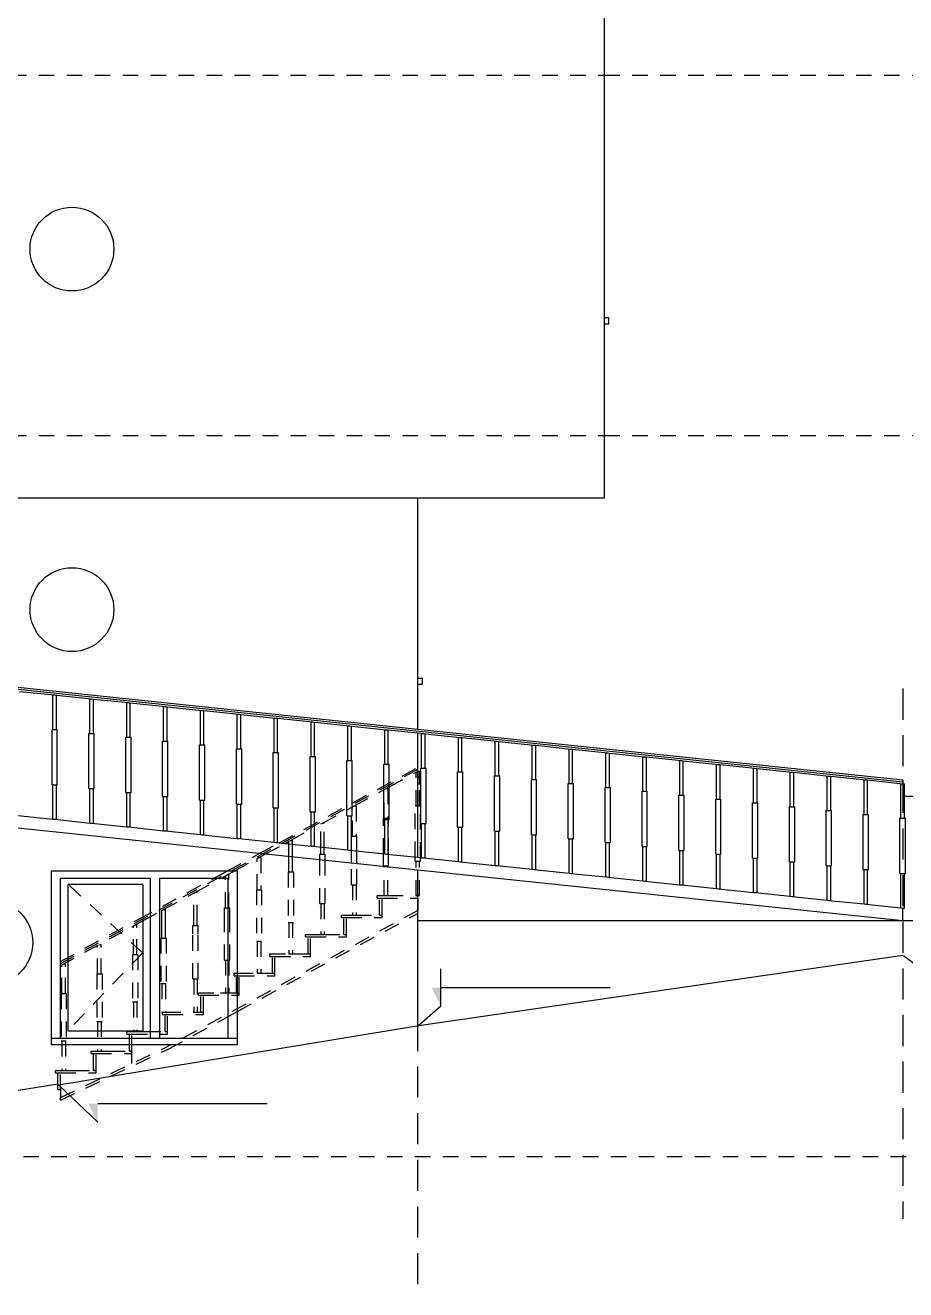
# Model space of a CAD drawing. Header units: metres. Extents: x -220 to 294, y -29 to 18.
# Drawn here: x 150.34 to 157.42, y -5.97 to 4.2 of the extents above; entities that cross this region are included whole.
import ezdxf

# ---------------------------------------------------------------- set-up
doc = ezdxf.new("R2010")
doc.units = ezdxf.units.M
doc.header["$MEASUREMENT"] = 0
doc.linetypes.add('DASHED2', pattern=[0.375, 0.25, -0.125])
doc.linetypes.add('DASHED4', pattern=[0.1875, 0.125, -0.0625])
for name, color, linetype in [('Cember', 7, 'Continuous'), ('Cizgi', 7, 'Continuous'), ('Kesit_Kot', 7, 'Continuous')]:
    doc.layers.add(name, color=color, linetype=linetype)

msp = doc.modelspace()

# ---------------------------------------------------------------- hatches: boundary and pattern name
at = {"layer": 'Kesit_Kot', "linetype": 'Continuous', "lineweight": -3}
for points in [[(153.685, -3.69), (153.61, -3.54), (153.685, -3.54)], [(150.924, -4.623), (150.849, -4.473), (150.924, -4.473)]]:
    msp.add_hatch(color=216, dxfattribs=at).paths.add_polyline_path(points)

# ---------------------------------------------------------------- linework, layer by layer
at = {"layer": 'Cember', "color": 237, "linetype": 'Continuous', "lineweight": -3}
for centre in [(150.717, 2.4), (150.717, -0.5), (150.064, -3.178)]:
    msp.add_circle(centre, 0.337, dxfattribs=at)
at = {"layer": 'Cizgi', "color": 7, "linetype": 'Continuous', "lineweight": -3}
for points in [[(154.999, 3.955), (154.999, 4.7)], [(154.999, 3.9), (154.999, 3.955)], [(154.999, 1.85), (154.999, 3.9)], [(154.999, 1.8), (154.999, 1.85)], [(154.999, 1.055), (154.999, 1.8)], [(153.499, -1.05), (153.499, 0.4)], [(153.499, -1.1), (153.499, -1.05)], [(153.499, -1.461), (153.499, -1.1)]]:
    msp.add_lwpolyline(points, dxfattribs=at)
at = {"layer": 'Cizgi', "color": 73, "linetype": 'DASHED4', "lineweight": -3}
for points in [[(137.85, 3.8), (154.999, 3.8)], [(154.999, 3.8), (160.426, 3.8)], [(137.85, 0.9), (154.999, 0.9)], [(154.999, 0.9), (160.426, 0.9)], [(157.426, -4.9), (136.004, -4.9)]]:
    msp.add_lwpolyline(points, dxfattribs=at)
at = {"layer": 'Cizgi', "color": 98, "linetype": 'Continuous', "lineweight": -3}
for points in [[(154.999, 1.85), (155.036, 1.85)], [(155.036, 1.8), (155.036, 1.85)], [(154.999, 1.8), (155.036, 1.8)], [(153.499, -1.05), (153.536, -1.05)], [(153.499, -1.1), (153.536, -1.1)], [(153.536, -1.1), (153.536, -1.05)], [(153.261, -1.467), (153.499, -1.492)], [(153.499, -1.845), (153.522, -1.845)], [(153.499, -1.9), (153.522, -1.9)], [(151.171, -2.248), (151.454, -2.278)], [(151.468, -2.279), (151.75, -2.309)], [(151.764, -2.31), (152.047, -2.34)], [(152.061, -2.341), (152.343, -2.371)], [(152.357, -2.372), (152.64, -2.402)], [(152.654, -2.403), (152.936, -2.433)], [(152.95, -2.434), (153.233, -2.464)]]:
    msp.add_lwpolyline(points, dxfattribs=at)
at = {"layer": 'Cizgi', "color": 118, "linetype": 'Continuous', "lineweight": -3}
for points in [[(154.999, 1), (154.999, 1.055)], [(150.549, -2.6), (152.049, -2.6)], [(150.549, -2.6), (150.549, -4)], [(152.049, -4), (152.049, -2.6)], [(153.499, -3.85), (153.499, -2.592)], [(150.624, -2.66), (151.349, -2.66)], [(150.624, -3.95), (150.624, -2.66)], [(150.686, -3.89), (150.686, -2.71)], [(151.286, -2.71), (150.686, -2.71)], [(151.286, -2.71), (151.286, -3.89)], [(151.349, -3.95), (151.349, -2.66)], [(151.424, -2.66), (151.974, -2.66)], [(151.424, -3.95), (151.424, -2.66)], [(151.974, -3.95), (151.974, -2.66)], [(152.049, -3.95), (150.549, -3.95)], [(151.286, -3.89), (150.686, -3.89)], [(152.049, -4), (150.549, -4)]]:
    msp.add_lwpolyline(points, dxfattribs=at)
at = {"layer": 'Cizgi', "color": 216, "linetype": 'Continuous', "lineweight": -3}
for points in [[(154.999, 0.4), (154.999, 1)], [(153.499, 0.4), (154.999, 0.4)]]:
    msp.add_lwpolyline(points, dxfattribs=at)
at = {"layer": 'Cizgi', "color": 108, "linetype": 'Continuous', "lineweight": -3}
for points in [[(146.499, 0.4), (153.499, 0.4)], [(148.799, -0.969), (153.499, -1.461)], [(148.799, -0.984), (157.399, -1.884)], [(150.296, -1.157), (150.578, -1.186)], [(150.564, -1.464), (150.564, -1.186)], [(150.564, -1.186), (150.578, -1.186)], [(150.578, -1.186), (150.592, -1.188)], [(150.592, -1.464), (150.592, -1.188)], [(150.592, -1.188), (150.875, -1.217)], [(150.86, -1.495), (150.86, -1.217)], [(150.86, -1.217), (150.875, -1.217)], [(150.875, -1.217), (150.889, -1.219)], [(150.889, -1.495), (150.889, -1.219)], [(150.889, -1.219), (151.171, -1.248)], [(151.157, -1.526), (151.157, -1.248)], [(151.157, -1.248), (151.171, -1.248)], [(151.171, -1.248), (151.185, -1.25)], [(151.185, -1.526), (151.185, -1.25)], [(151.185, -1.25), (151.468, -1.279)], [(151.454, -1.557), (151.454, -1.279)], [(151.454, -1.279), (151.468, -1.279)], [(151.468, -1.279), (151.482, -1.281)], [(151.482, -1.557), (151.482, -1.281)], [(151.482, -1.281), (151.764, -1.31)], [(151.75, -1.588), (151.75, -1.31)], [(151.75, -1.31), (151.764, -1.31)], [(151.764, -1.31), (151.778, -1.312)], [(151.778, -1.588), (151.778, -1.312)], [(151.778, -1.312), (152.061, -1.341)], [(152.047, -1.619), (152.047, -1.341)], [(152.047, -1.341), (152.061, -1.341)], [(152.061, -1.341), (152.075, -1.343)], [(152.075, -1.619), (152.075, -1.343)], [(152.075, -1.343), (152.357, -1.372)], [(152.343, -1.65), (152.343, -1.372)], [(152.343, -1.372), (152.357, -1.372)], [(152.357, -1.372), (152.371, -1.374)], [(152.371, -1.65), (152.371, -1.374)], [(152.371, -1.374), (152.654, -1.403)], [(152.64, -1.681), (152.64, -1.403)], [(152.64, -1.403), (152.654, -1.403)], [(152.654, -1.403), (152.668, -1.405)], [(152.668, -1.681), (152.668, -1.405)], [(152.668, -1.405), (152.95, -1.434)], [(150.557, -1.908), (150.557, -1.464)], [(150.557, -1.464), (150.564, -1.464)], [(150.564, -1.464), (150.592, -1.464)], [(150.592, -1.464), (150.599, -1.464)], [(150.599, -1.908), (150.599, -1.464)], [(150.853, -1.939), (150.853, -1.495)], [(150.853, -1.495), (150.86, -1.495)], [(150.86, -1.495), (150.889, -1.495)], [(150.889, -1.495), (150.896, -1.495)], [(150.896, -1.939), (150.896, -1.495)], [(152.936, -1.712), (152.936, -1.434)], [(152.936, -1.434), (152.95, -1.434)], [(152.95, -1.434), (152.965, -1.436)], [(152.965, -1.712), (152.965, -1.436)], [(152.965, -1.436), (153.247, -1.466)], [(153.233, -1.743), (153.233, -1.466)], [(153.233, -1.466), (153.247, -1.466)], [(153.247, -1.466), (153.261, -1.467)], [(153.261, -1.743), (153.261, -1.467)], [(153.499, -1.461), (157.399, -1.869)], [(153.499, -1.845), (153.499, -1.492)], [(153.499, -1.492), (153.544, -1.497)], [(153.529, -1.774), (153.529, -1.497)], [(153.529, -1.497), (153.544, -1.497)], [(153.544, -1.497), (153.558, -1.498)], [(153.558, -1.774), (153.558, -1.498)], [(153.558, -1.498), (153.84, -1.528)], [(151.15, -1.97), (151.15, -1.526)], [(151.15, -1.526), (151.157, -1.526)], [(151.157, -1.526), (151.185, -1.526)], [(151.185, -1.526), (151.192, -1.526)], [(151.192, -1.97), (151.192, -1.526)], [(151.446, -2.002), (151.446, -1.557)], [(151.446, -1.557), (151.454, -1.557)], [(151.454, -1.557), (151.482, -1.557)], [(151.482, -1.557), (151.489, -1.557)], [(151.489, -2.002), (151.489, -1.557)], [(151.743, -2.033), (151.743, -1.588)], [(151.743, -1.588), (151.75, -1.588)], [(151.75, -1.588), (151.778, -1.588)], [(151.778, -1.588), (151.785, -1.588)], [(151.785, -2.033), (151.785, -1.588)], [(152.04, -2.064), (152.04, -1.619)], [(152.04, -1.619), (152.047, -1.619)], [(152.047, -1.619), (152.075, -1.619)], [(152.075, -1.619), (152.082, -1.619)], [(152.082, -2.064), (152.082, -1.619)], [(153.826, -1.805), (153.826, -1.528)], [(153.826, -1.528), (153.84, -1.528)], [(153.84, -1.528), (153.854, -1.529)], [(153.854, -1.805), (153.854, -1.529)], [(153.854, -1.529), (154.137, -1.559)], [(154.122, -1.836), (154.122, -1.559)], [(154.122, -1.559), (154.137, -1.559)], [(154.137, -1.559), (154.151, -1.56)], [(154.151, -1.836), (154.151, -1.56)], [(154.151, -1.56), (154.433, -1.59)], [(154.419, -1.867), (154.419, -1.59)], [(154.419, -1.59), (154.433, -1.59)], [(154.433, -1.59), (154.447, -1.591)], [(154.447, -1.867), (154.447, -1.591)], [(154.447, -1.591), (154.73, -1.621)], [(154.716, -1.898), (154.716, -1.621)], [(154.716, -1.621), (154.73, -1.621)], [(154.73, -1.621), (154.744, -1.622)], [(154.744, -1.898), (154.744, -1.622)], [(154.744, -1.622), (155.026, -1.652)], [(152.336, -2.095), (152.336, -1.65)], [(152.336, -1.65), (152.343, -1.65)], [(152.343, -1.65), (152.371, -1.65)], [(152.371, -1.65), (152.379, -1.65)], [(152.379, -2.095), (152.379, -1.65)], [(152.633, -2.126), (152.633, -1.681)], [(152.633, -1.681), (152.64, -1.681)], [(152.64, -1.681), (152.668, -1.681)], [(152.668, -1.681), (152.675, -1.681)], [(152.675, -2.126), (152.675, -1.681)], [(152.929, -2.157), (152.929, -1.712)], [(152.929, -1.712), (152.936, -1.712)], [(152.936, -1.712), (152.965, -1.712)], [(152.965, -1.712), (152.972, -1.712)], [(152.972, -2.157), (152.972, -1.712)], [(155.012, -1.93), (155.012, -1.652)], [(155.012, -1.652), (155.026, -1.652)], [(155.026, -1.652), (155.04, -1.653)], [(155.04, -1.93), (155.04, -1.653)], [(155.04, -1.653), (155.323, -1.683)], [(155.309, -1.961), (155.309, -1.683)], [(155.309, -1.683), (155.323, -1.683)], [(155.323, -1.683), (155.337, -1.684)], [(155.337, -1.961), (155.337, -1.684)], [(155.337, -1.684), (155.619, -1.714)], [(155.605, -1.992), (155.605, -1.714)], [(155.605, -1.714), (155.619, -1.714)], [(155.619, -1.714), (155.634, -1.715)], [(155.634, -1.992), (155.634, -1.715)], [(155.634, -1.715), (155.916, -1.745)], [(153.226, -2.188), (153.226, -1.743)], [(153.226, -1.743), (153.233, -1.743)], [(153.233, -1.743), (153.261, -1.743)], [(153.261, -1.743), (153.268, -1.743)], [(153.268, -2.188), (153.268, -1.743)], [(153.522, -1.774), (153.529, -1.774)], [(153.522, -1.845), (153.522, -1.774)], [(153.529, -1.774), (153.558, -1.774)], [(153.558, -1.774), (153.565, -1.774)], [(153.565, -2.219), (153.565, -1.774)], [(153.819, -2.25), (153.819, -1.805)], [(153.819, -1.805), (153.826, -1.805)], [(153.826, -1.805), (153.854, -1.805)], [(153.854, -1.805), (153.861, -1.805)], [(153.861, -2.25), (153.861, -1.805)], [(155.902, -2.023), (155.902, -1.745)], [(155.902, -1.745), (155.916, -1.745)], [(155.916, -1.745), (155.93, -1.746)], [(155.93, -2.023), (155.93, -1.746)], [(155.93, -1.746), (156.212, -1.776)], [(156.198, -2.054), (156.198, -1.776)], [(156.198, -1.776), (156.212, -1.776)], [(156.212, -1.776), (156.227, -1.777)], [(156.227, -2.054), (156.227, -1.777)], [(156.227, -1.777), (156.509, -1.807)], [(156.495, -2.085), (156.495, -1.807)], [(156.495, -1.807), (156.509, -1.807)], [(156.509, -1.807), (156.523, -1.808)], [(156.523, -2.085), (156.523, -1.808)], [(156.523, -1.808), (156.806, -1.838)], [(150.557, -1.908), (150.564, -1.908)], [(150.564, -2.185), (150.564, -1.908)], [(150.564, -1.908), (150.592, -1.908)], [(150.592, -2), (150.592, -1.908)], [(150.592, -1.908), (150.599, -1.908)], [(153.499, -1.9), (153.499, -1.845)], [(153.499, -2.492), (153.499, -1.9)], [(153.522, -1.9), (153.522, -1.845)], [(153.522, -2.219), (153.522, -1.9)], [(154.115, -2.281), (154.115, -1.836)], [(154.115, -1.836), (154.122, -1.836)], [(154.122, -1.836), (154.151, -1.836)], [(154.151, -1.836), (154.158, -1.836)], [(154.158, -2.281), (154.158, -1.836)], [(154.412, -2.312), (154.412, -1.867)], [(154.412, -1.867), (154.419, -1.867)], [(154.419, -1.867), (154.447, -1.867)], [(154.447, -1.867), (154.454, -1.867)], [(154.454, -2.312), (154.454, -1.867)], [(154.709, -2.343), (154.709, -1.898)], [(154.709, -1.898), (154.716, -1.898)], [(154.716, -1.898), (154.744, -1.898)], [(154.744, -1.898), (154.751, -1.898)], [(154.751, -2.343), (154.751, -1.898)], [(155.005, -2.374), (155.005, -1.93)], [(155.005, -1.93), (155.012, -1.93)], [(155.012, -1.93), (155.04, -1.93)], [(155.04, -1.93), (155.048, -1.93)], [(155.048, -2.374), (155.048, -1.93)], [(156.791, -2.116), (156.791, -1.838)], [(156.791, -1.838), (156.806, -1.838)], [(156.806, -1.838), (156.82, -1.839)], [(156.82, -2.116), (156.82, -1.839)], [(156.82, -1.839), (157.102, -1.869)], [(157.088, -2.147), (157.088, -1.869)], [(157.088, -1.869), (157.102, -1.869)], [(157.102, -1.869), (157.116, -1.87)], [(157.116, -2.147), (157.116, -1.87)], [(157.116, -1.87), (157.399, -1.9)], [(157.385, -2.178), (157.385, -1.9)], [(157.385, -1.9), (157.399, -1.9)], [(157.399, -1.869), (157.399, -1.884)], [(157.399, -1.884), (157.399, -1.9)], [(157.399, -1.9), (157.413, -1.9)], [(157.413, -2.178), (157.413, -1.9)], [(150.592, -2.186), (150.592, -2)], [(150.853, -1.939), (150.86, -1.939)], [(150.86, -2), (150.86, -1.939)], [(150.86, -1.939), (150.889, -1.939)], [(150.86, -2.216), (150.86, -2)], [(150.889, -2.217), (150.889, -1.939)], [(150.889, -1.939), (150.896, -1.939)], [(151.15, -1.97), (151.157, -1.97)], [(151.157, -2.247), (151.157, -1.97)], [(151.157, -1.97), (151.185, -1.97)], [(151.185, -2.248), (151.185, -1.97)], [(151.185, -1.97), (151.192, -1.97)], [(151.446, -2.002), (151.454, -2.002)], [(151.454, -2.278), (151.454, -2.002)], [(151.454, -2.002), (151.482, -2.002)], [(151.482, -2.279), (151.482, -2.002)], [(151.482, -2.002), (151.489, -2.002)], [(151.743, -2.033), (151.75, -2.033)], [(151.75, -2.309), (151.75, -2.033)], [(151.75, -2.033), (151.778, -2.033)], [(151.778, -2.31), (151.778, -2.033)], [(151.778, -2.033), (151.785, -2.033)], [(155.302, -2.405), (155.302, -1.961)], [(155.302, -1.961), (155.309, -1.961)], [(155.309, -1.961), (155.337, -1.961)], [(155.337, -1.961), (155.344, -1.961)], [(155.344, -2.405), (155.344, -1.961)], [(155.598, -2.436), (155.598, -1.992)], [(155.598, -1.992), (155.605, -1.992)], [(155.605, -1.992), (155.634, -1.992)], [(155.634, -1.992), (155.641, -1.992)], [(155.641, -2.436), (155.641, -1.992)], [(155.895, -2.467), (155.895, -2.023)], [(155.895, -2.023), (155.902, -2.023)], [(155.902, -2.023), (155.93, -2.023)], [(155.93, -2.023), (155.937, -2.023)], [(155.937, -2.467), (155.937, -2.023)], [(148.799, -2.1), (153.499, -2.592)], [(152.04, -2.064), (152.047, -2.064)], [(152.047, -2.34), (152.047, -2.064)], [(152.047, -2.064), (152.075, -2.064)], [(152.075, -2.341), (152.075, -2.064)], [(152.075, -2.064), (152.082, -2.064)], [(152.336, -2.095), (152.343, -2.095)], [(152.343, -2.371), (152.343, -2.095)], [(152.343, -2.095), (152.371, -2.095)], [(152.371, -2.372), (152.371, -2.095)], [(152.371, -2.095), (152.379, -2.095)], [(152.633, -2.126), (152.64, -2.126)], [(152.64, -2.402), (152.64, -2.126)], [(152.64, -2.126), (152.668, -2.126)], [(152.668, -2.403), (152.668, -2.126)], [(152.668, -2.126), (152.675, -2.126)], [(156.191, -2.498), (156.191, -2.054)], [(156.191, -2.054), (156.198, -2.054)], [(156.198, -2.054), (156.227, -2.054)], [(156.227, -2.054), (156.234, -2.054)], [(156.234, -2.498), (156.234, -2.054)], [(156.488, -2.529), (156.488, -2.085)], [(156.488, -2.085), (156.495, -2.085)], [(156.495, -2.085), (156.523, -2.085)], [(156.523, -2.085), (156.53, -2.085)], [(156.53, -2.529), (156.53, -2.085)], [(156.784, -2.56), (156.784, -2.116)], [(156.784, -2.116), (156.791, -2.116)], [(156.791, -2.116), (156.82, -2.116)], [(156.82, -2.116), (156.827, -2.116)], [(156.827, -2.56), (156.827, -2.116)], [(150.281, -2.155), (150.564, -2.185)], [(150.564, -2.185), (150.578, -2.186)], [(150.578, -2.186), (150.592, -2.186)], [(150.578, -2.186), (150.86, -2.216)], [(150.86, -2.216), (150.875, -2.217)], [(150.875, -2.217), (151.157, -2.247)], [(150.875, -2.217), (150.889, -2.217)], [(152.929, -2.157), (152.936, -2.157)], [(152.936, -2.433), (152.936, -2.157)], [(152.936, -2.157), (152.965, -2.157)], [(152.965, -2.434), (152.965, -2.157)], [(152.965, -2.157), (152.972, -2.157)], [(153.226, -2.188), (153.233, -2.188)], [(153.233, -2.464), (153.233, -2.188)], [(153.233, -2.188), (153.261, -2.188)], [(153.261, -2.466), (153.261, -2.188)], [(153.261, -2.188), (153.268, -2.188)], [(153.522, -2.219), (153.529, -2.219)], [(153.529, -2.495), (153.529, -2.219)], [(153.529, -2.219), (153.558, -2.219)], [(153.558, -2.497), (153.558, -2.219)], [(153.558, -2.219), (153.565, -2.219)], [(157.081, -2.591), (157.081, -2.147)], [(157.081, -2.147), (157.088, -2.147)], [(157.088, -2.147), (157.116, -2.147)], [(157.116, -2.147), (157.123, -2.147)], [(157.123, -2.591), (157.123, -2.147)], [(157.377, -2.622), (157.377, -2.178)], [(157.377, -2.178), (157.385, -2.178)], [(157.385, -2.178), (157.413, -2.178)], [(157.413, -2.178), (157.42, -2.178)], [(157.42, -2.622), (157.42, -2.178)], [(151.157, -2.247), (151.171, -2.248)], [(151.171, -2.248), (151.185, -2.248)], [(151.454, -2.278), (151.468, -2.279)], [(151.468, -2.279), (151.482, -2.279)], [(151.75, -2.309), (151.764, -2.31)], [(151.764, -2.31), (151.778, -2.31)], [(153.819, -2.25), (153.826, -2.25)], [(153.826, -2.526), (153.826, -2.25)], [(153.826, -2.25), (153.854, -2.25)], [(153.854, -2.528), (153.854, -2.25)], [(153.854, -2.25), (153.861, -2.25)], [(154.115, -2.281), (154.122, -2.281)], [(154.122, -2.557), (154.122, -2.281)], [(154.122, -2.281), (154.151, -2.281)], [(154.151, -2.559), (154.151, -2.281)], [(154.151, -2.281), (154.158, -2.281)], [(154.412, -2.312), (154.419, -2.312)], [(154.419, -2.588), (154.419, -2.312)], [(154.419, -2.312), (154.447, -2.312)], [(154.447, -2.59), (154.447, -2.312)], [(154.447, -2.312), (154.454, -2.312)], [(152.047, -2.34), (152.061, -2.341)], [(152.061, -2.341), (152.075, -2.341)], [(152.343, -2.371), (152.357, -2.372)], [(152.357, -2.372), (152.371, -2.372)], [(152.64, -2.402), (152.654, -2.403)], [(152.654, -2.403), (152.668, -2.403)], [(152.936, -2.433), (152.95, -2.434)], [(152.95, -2.434), (152.965, -2.434)], [(154.709, -2.343), (154.716, -2.343)], [(154.716, -2.619), (154.716, -2.343)], [(154.716, -2.343), (154.744, -2.343)], [(154.744, -2.621), (154.744, -2.343)], [(154.744, -2.343), (154.751, -2.343)], [(155.005, -2.374), (155.012, -2.374)], [(155.012, -2.65), (155.012, -2.374)], [(155.012, -2.374), (155.04, -2.374)], [(155.04, -2.652), (155.04, -2.374)], [(155.04, -2.374), (155.048, -2.374)], [(155.302, -2.405), (155.309, -2.405)], [(155.309, -2.681), (155.309, -2.405)], [(155.309, -2.405), (155.337, -2.405)], [(155.337, -2.683), (155.337, -2.405)], [(155.337, -2.405), (155.344, -2.405)], [(155.598, -2.436), (155.605, -2.436)], [(155.605, -2.712), (155.605, -2.436)], [(155.605, -2.436), (155.634, -2.436)], [(155.634, -2.714), (155.634, -2.436)], [(155.634, -2.436), (155.641, -2.436)], [(153.233, -2.464), (153.247, -2.466)], [(153.247, -2.466), (153.499, -2.492)], [(153.247, -2.466), (153.261, -2.466)], [(153.499, -2.492), (153.529, -2.495)], [(153.529, -2.495), (153.544, -2.497)], [(153.544, -2.497), (153.558, -2.497)], [(153.544, -2.497), (153.826, -2.526)], [(153.826, -2.526), (153.84, -2.528)], [(153.84, -2.528), (154.122, -2.557)], [(153.84, -2.528), (153.854, -2.528)], [(155.895, -2.467), (155.902, -2.467)], [(155.902, -2.743), (155.902, -2.467)], [(155.902, -2.467), (155.93, -2.467)], [(155.93, -2.745), (155.93, -2.467)], [(155.93, -2.467), (155.937, -2.467)], [(156.191, -2.498), (156.198, -2.498)], [(156.198, -2.774), (156.198, -2.498)], [(156.198, -2.498), (156.227, -2.498)], [(156.227, -2.776), (156.227, -2.498)], [(156.227, -2.498), (156.234, -2.498)], [(156.488, -2.529), (156.495, -2.529)], [(156.495, -2.805), (156.495, -2.529)], [(156.495, -2.529), (156.523, -2.529)], [(156.523, -2.807), (156.523, -2.529)], [(156.523, -2.529), (156.53, -2.529)], [(153.499, -2.592), (157.399, -3)], [(154.122, -2.557), (154.137, -2.559)], [(154.137, -2.559), (154.151, -2.559)], [(154.137, -2.559), (154.419, -2.588)], [(154.419, -2.588), (154.433, -2.59)], [(154.433, -2.59), (154.716, -2.619)], [(154.433, -2.59), (154.447, -2.59)], [(154.716, -2.619), (154.73, -2.621)], [(154.73, -2.621), (154.744, -2.621)], [(154.73, -2.621), (155.012, -2.65)], [(156.784, -2.56), (156.791, -2.56)], [(156.791, -2.836), (156.791, -2.56)], [(156.791, -2.56), (156.82, -2.56)], [(156.82, -2.838), (156.82, -2.56)], [(156.82, -2.56), (156.827, -2.56)], [(157.081, -2.591), (157.088, -2.591)], [(157.088, -2.867), (157.088, -2.591)], [(157.088, -2.591), (157.116, -2.591)], [(157.116, -2.869), (157.116, -2.591)], [(157.116, -2.591), (157.123, -2.591)], [(157.377, -2.622), (157.385, -2.622)], [(157.385, -2.899), (157.385, -2.622)], [(157.385, -2.622), (157.413, -2.622)], [(157.413, -2.9), (157.413, -2.622)], [(157.413, -2.622), (157.42, -2.622)], [(155.012, -2.65), (155.026, -2.652)], [(155.026, -2.652), (155.309, -2.681)], [(155.026, -2.652), (155.04, -2.652)], [(155.309, -2.681), (155.323, -2.683)], [(155.323, -2.683), (155.337, -2.683)], [(155.323, -2.683), (155.605, -2.712)], [(155.605, -2.712), (155.619, -2.714)], [(155.619, -2.714), (155.902, -2.743)], [(155.619, -2.714), (155.634, -2.714)], [(155.902, -2.743), (155.916, -2.745)], [(155.916, -2.745), (155.93, -2.745)], [(155.916, -2.745), (156.198, -2.774)], [(156.198, -2.774), (156.212, -2.776)], [(156.212, -2.776), (156.495, -2.805)], [(156.212, -2.776), (156.227, -2.776)], [(156.495, -2.805), (156.509, -2.807)], [(156.509, -2.807), (156.523, -2.807)], [(156.509, -2.807), (156.791, -2.836)], [(156.791, -2.836), (156.806, -2.838)], [(156.806, -2.838), (157.088, -2.867)], [(156.806, -2.838), (156.82, -2.838)], [(157.088, -2.867), (157.102, -2.869)], [(157.102, -2.869), (157.116, -2.869)], [(157.102, -2.869), (157.385, -2.899)], [(157.385, -2.899), (157.399, -2.9)], [(157.399, -3), (157.399, -2.9)], [(157.399, -2.9), (157.413, -2.9)]]:
    msp.add_lwpolyline(points, dxfattribs=at)
at = {"layer": 'Cizgi', "color": 1, "linetype": 'DASHED2', "lineweight": -3}
msp.add_lwpolyline([(157.399, -1.135), (157.399, -5.4)], dxfattribs=at)
at = {"layer": 'Cizgi', "color": 98, "linetype": 'DASHED4', "lineweight": -3}
for points in [[(150.624, -3.347), (153.499, -1.784)], [(152.383, -2.375), (153.499, -1.769)], [(153.268, -1.925), (153.485, -1.808)], [(153.485, -1.808), (153.499, -1.8)], [(153.485, -2.078), (153.485, -1.808)], [(153.499, -1.8), (153.513, -1.8)], [(153.513, -1.845), (153.513, -1.8)], [(152.988, -2.078), (153.268, -1.925)], [(153.513, -1.9), (153.513, -1.845)], [(153.513, -2.078), (153.513, -1.9)], [(153.229, -2.178), (153.229, -1.947)], [(153.243, -1.939), (153.257, -1.939)], [(153.257, -1.939), (153.257, -2.178)], [(152.732, -2.217), (152.988, -2.078)], [(152.973, -2.322), (152.973, -2.085)], [(152.988, -2.078), (153.002, -2.078)], [(153.002, -2.078), (153.002, -2.322)], [(153.477, -2.078), (153.485, -2.078)], [(153.477, -2.49), (153.477, -2.078)], [(153.485, -2.078), (153.513, -2.078)], [(153.513, -2.078), (153.52, -2.078)], [(153.52, -2.494), (153.52, -2.078)], [(152.718, -2.224), (152.732, -2.217)], [(152.718, -2.41), (152.718, -2.224)], [(152.732, -2.217), (152.746, -2.217)], [(152.746, -2.413), (152.746, -2.217)], [(153.222, -2.178), (153.226, -2.178)], [(153.222, -2.463), (153.222, -2.178)], [(153.226, -2.178), (153.229, -2.178)], [(153.229, -2.178), (153.257, -2.178)], [(153.257, -2.178), (153.264, -2.178)], [(153.264, -2.188), (153.264, -2.178)], [(153.264, -2.467), (153.264, -2.188)], [(152.476, -2.356), (152.64, -2.267)], [(152.966, -2.322), (152.973, -2.322)], [(152.966, -2.436), (152.966, -2.322)], [(152.973, -2.322), (153.002, -2.322)], [(153.002, -2.322), (153.009, -2.322)], [(153.009, -2.441), (153.009, -2.322)], [(152.229, -2.459), (152.383, -2.375)], [(152.277, -2.464), (152.431, -2.38)], [(152.431, -2.38), (152.462, -2.363)], [(152.431, -2.38), (152.462, -2.383)], [(152.462, -2.363), (152.476, -2.356)], [(152.462, -2.383), (152.462, -2.363)], [(152.462, -2.483), (152.462, -2.383)], [(152.476, -2.356), (152.491, -2.356)], [(152.491, -2.386), (152.491, -2.356)], [(152.491, -2.486), (152.491, -2.386)], [(152.718, -2.466), (152.718, -2.41)], [(152.746, -2.466), (152.746, -2.413)], [(152.966, -2.536), (152.966, -2.436)], [(153.009, -2.541), (153.009, -2.441)], [(151.969, -2.6), (152.229, -2.459)], [(152.027, -2.6), (152.207, -2.502)], [(152.207, -2.502), (152.221, -2.494)], [(152.207, -2.753), (152.207, -2.502)], [(152.221, -2.494), (152.277, -2.464)], [(152.221, -2.494), (152.235, -2.494)], [(152.235, -2.494), (152.235, -2.753)], [(152.462, -2.609), (152.462, -2.483)], [(152.491, -2.609), (152.491, -2.486)], [(152.711, -2.466), (152.718, -2.466)], [(152.711, -2.509), (152.711, -2.466)], [(152.711, -2.864), (152.711, -2.509)], [(152.718, -2.466), (152.746, -2.466)], [(152.746, -2.466), (152.753, -2.466)], [(152.753, -2.514), (152.753, -2.466)], [(152.753, -2.864), (152.753, -2.514)], [(152.966, -2.712), (152.966, -2.536)], [(153.009, -2.712), (153.009, -2.541)], [(153.222, -2.561), (153.222, -2.463)], [(153.264, -2.561), (153.264, -2.467)], [(153.477, -2.522), (153.477, -2.49)], [(153.477, -2.522), (153.485, -2.522)], [(153.485, -2.522), (153.513, -2.522)], [(153.485, -2.8), (153.485, -2.522)], [(153.513, -2.522), (153.52, -2.522)], [(153.513, -2.8), (153.513, -2.522)], [(153.52, -2.522), (153.52, -2.494)], [(151.859, -2.66), (151.924, -2.625)], [(151.924, -2.625), (151.969, -2.6)], [(151.924, -2.656), (151.951, -2.641)], [(151.951, -2.641), (151.965, -2.633)], [(151.951, -2.66), (151.951, -2.641)], [(151.965, -2.633), (152.027, -2.6)], [(151.965, -2.633), (151.98, -2.633)], [(151.98, -2.655), (151.98, -2.633)], [(152.455, -2.609), (152.455, -3.015)], [(152.455, -2.609), (152.462, -2.609)], [(152.462, -2.609), (152.491, -2.609)], [(152.491, -2.609), (152.498, -2.609)], [(152.498, -2.609), (152.498, -3.015)], [(153.222, -2.561), (153.229, -2.561)], [(153.229, -2.564), (153.229, -2.561)], [(153.229, -2.561), (153.257, -2.561)], [(153.229, -2.8), (153.229, -2.564)], [(153.257, -2.561), (153.264, -2.561)], [(153.257, -2.567), (153.257, -2.561)], [(153.257, -2.8), (153.257, -2.567)], [(151.249, -2.992), (151.859, -2.66)], [(151.71, -2.772), (151.916, -2.66)], [(151.916, -2.66), (151.924, -2.656)], [(151.951, -2.897), (151.951, -2.66)], [(151.98, -2.897), (151.98, -2.655)], [(152.966, -2.712), (152.973, -2.712)], [(152.973, -2.712), (152.973, -2.956)], [(152.973, -2.712), (153.002, -2.712)], [(153.002, -2.712), (153.002, -2.956)], [(153.002, -2.712), (153.009, -2.712)], [(151.454, -2.911), (151.696, -2.78)], [(151.696, -2.78), (151.71, -2.772)], [(151.696, -3), (151.696, -2.78)], [(151.71, -2.772), (151.724, -2.772)], [(151.724, -3), (151.724, -2.772)], [(152.2, -2.753), (152.2, -3.167)], [(152.2, -2.753), (152.207, -2.753)], [(152.207, -2.753), (152.235, -2.753)], [(152.235, -2.753), (152.242, -2.753)], [(152.242, -2.753), (152.242, -3.167)], [(153.499, -2.8), (153.513, -2.8)], [(151.291, -3), (151.44, -2.919)], [(151.44, -2.919), (151.454, -2.911)], [(151.44, -3), (151.44, -2.919)], [(151.454, -2.911), (151.468, -2.911)], [(151.468, -3), (151.468, -2.911)], [(151.944, -2.897), (151.951, -2.897)], [(151.944, -3), (151.944, -2.897)], [(151.951, -2.897), (151.98, -2.897)], [(151.98, -2.897), (151.987, -2.897)], [(151.987, -3), (151.987, -2.897)], [(152.711, -2.864), (152.718, -2.864)], [(152.718, -2.864), (152.718, -3.112)], [(152.718, -2.864), (152.746, -2.864)], [(152.746, -2.864), (152.746, -3.112)], [(152.746, -2.864), (152.753, -2.864)], [(150.624, -3.331), (151.249, -2.992)], [(150.624, -3.363), (151.291, -3)], [(151.199, -3.05), (151.211, -3.043)], [(151.211, -3.043), (151.225, -3.036)], [(151.211, -3.06), (151.211, -3.043)], [(151.225, -3.036), (151.249, -3.023)], [(151.225, -3.036), (151.239, -3.036)], [(151.239, -3.052), (151.239, -3.036)], [(151.44, -3.06), (151.44, -3)], [(151.468, -3.06), (151.468, -3)], [(151.689, -3.04), (151.696, -3.04)], [(151.689, -3.06), (151.689, -3.04)], [(151.696, -3.04), (151.696, -3)], [(151.696, -3.04), (151.724, -3.04)], [(151.724, -3.04), (151.724, -3)], [(151.724, -3.04), (151.731, -3.04)], [(151.731, -3.06), (151.731, -3.04)], [(151.944, -3.06), (151.944, -3)], [(151.987, -3.01), (151.987, -3)], [(151.987, -3.05), (151.987, -3.01)], [(151.987, -3.06), (151.987, -3.05)], [(152.455, -3.015), (152.462, -3.015)], [(152.462, -3.015), (152.462, -3.269)], [(152.462, -3.015), (152.491, -3.015)], [(152.491, -3.015), (152.491, -3.269)], [(152.491, -3.015), (152.498, -3.015)], [(151.211, -3.274), (151.211, -3.06)], [(151.239, -3.06), (151.239, -3.052)], [(151.239, -3.274), (151.239, -3.06)], [(151.433, -3.141), (151.433, -3.508)], [(151.433, -3.141), (151.44, -3.141)], [(151.44, -3.11), (151.44, -3.06)], [(151.44, -3.141), (151.44, -3.11)], [(151.44, -3.141), (151.468, -3.141)], [(151.468, -3.11), (151.468, -3.06)], [(151.468, -3.141), (151.468, -3.11)], [(151.468, -3.141), (151.475, -3.141)], [(151.475, -3.141), (151.475, -3.508)], [(151.689, -3.11), (151.689, -3.06)], [(151.689, -3.469), (151.689, -3.11)], [(151.731, -3.11), (151.731, -3.06)], [(151.731, -3.469), (151.731, -3.11)], [(151.944, -3.084), (151.944, -3.06)], [(151.944, -3.318), (151.944, -3.084)], [(151.987, -3.318), (151.987, -3.06)], [(150.923, -3.216), (150.923, -3.2)], [(150.923, -3.43), (150.923, -3.216)], [(150.938, -3.192), (150.952, -3.192)], [(150.952, -3.209), (150.952, -3.192)], [(150.952, -3.216), (150.952, -3.209)], [(150.952, -3.43), (150.952, -3.216)], [(152.2, -3.167), (152.207, -3.167)], [(152.207, -3.167), (152.207, -3.425)], [(152.207, -3.167), (152.235, -3.167)], [(152.235, -3.167), (152.235, -3.425)], [(152.235, -3.167), (152.242, -3.167)], [(150.624, -3.363), (150.624, -3.331)], [(150.624, -3.363), (150.636, -3.356)], [(150.636, -3.356), (150.65, -3.348)], [(150.636, -3.373), (150.636, -3.356)], [(150.65, -3.348), (150.664, -3.348)], [(150.664, -3.365), (150.664, -3.348)], [(151.204, -3.274), (151.204, -3.655)], [(151.204, -3.274), (151.211, -3.274)], [(151.211, -3.274), (151.239, -3.274)], [(151.239, -3.274), (151.246, -3.274)], [(151.246, -3.274), (151.246, -3.655)], [(151.944, -3.318), (151.951, -3.318)], [(151.951, -3.318), (151.951, -3.581)], [(151.951, -3.318), (151.98, -3.318)], [(151.98, -3.318), (151.98, -3.581)], [(151.98, -3.318), (151.987, -3.318)], [(150.636, -3.587), (150.636, -3.373)], [(150.664, -3.373), (150.664, -3.365)], [(150.664, -3.587), (150.664, -3.373)], [(150.916, -3.43), (150.916, -3.812)], [(150.916, -3.43), (150.923, -3.43)], [(150.923, -3.43), (150.952, -3.43)], [(150.952, -3.43), (150.959, -3.43)], [(150.959, -3.43), (150.959, -3.812)], [(151.433, -3.508), (151.44, -3.508)], [(151.44, -3.508), (151.44, -3.737)], [(151.44, -3.508), (151.468, -3.508)], [(151.468, -3.508), (151.468, -3.737)], [(151.468, -3.508), (151.475, -3.508)], [(151.689, -3.469), (151.696, -3.469)], [(151.696, -3.469), (151.696, -3.737)], [(151.696, -3.469), (151.724, -3.469)], [(151.724, -3.469), (151.724, -3.737)], [(151.724, -3.469), (151.731, -3.469)], [(150.629, -3.587), (150.629, -3.968)], [(150.629, -3.587), (150.636, -3.587)], [(150.636, -3.587), (150.664, -3.587)], [(150.664, -3.587), (150.671, -3.587)], [(150.671, -3.587), (150.671, -3.968)], [(151.204, -3.655), (151.211, -3.655)], [(151.211, -3.655), (151.211, -3.894)], [(151.211, -3.655), (151.239, -3.655)], [(151.239, -3.655), (151.239, -3.894)], [(151.239, -3.655), (151.246, -3.655)], [(151.44, -3.737), (151.446, -3.737)], [(150.916, -3.812), (150.923, -3.812)], [(150.923, -3.812), (150.923, -4.05)], [(150.923, -3.812), (150.952, -3.812)], [(150.952, -3.812), (150.952, -4.05)], [(150.952, -3.812), (150.959, -3.812)], [(150.629, -3.968), (150.636, -3.968)], [(150.636, -3.968), (150.636, -4.206)], [(150.636, -3.968), (150.664, -3.968)], [(150.664, -3.968), (150.664, -4.206)], [(150.664, -3.968), (150.671, -3.968)]]:
    msp.add_lwpolyline(points, dxfattribs=at)
at = {"layer": 'Cizgi', "color": 108, "linetype": 'DASHED4', "lineweight": -3}
msp.add_lwpolyline([(157.413, -2), (160.426, -2)], dxfattribs=at)
at = {"layer": 'Cizgi', "color": 28, "linetype": 'DASHED4', "lineweight": -3}
for points in [[(151.286, -3.261), (150.686, -2.71)], [(151.286, -3.261), (150.686, -3.885)]]:
    msp.add_lwpolyline(points, dxfattribs=at)
at = {"layer": 'Cizgi', "color": 59, "linetype": 'DASHED4', "lineweight": -3}
for points in [[(153.171, -2.82), (153.171, -2.8)], [(153.171, -2.8), (153.229, -2.8)], [(153.171, -2.82), (153.191, -2.82)], [(153.191, -2.956), (153.191, -2.82)], [(153.191, -2.82), (153.211, -2.82)], [(153.229, -2.8), (153.257, -2.8)], [(153.257, -2.8), (153.485, -2.8)], [(153.485, -2.8), (153.499, -2.8)], [(152.884, -2.976), (152.884, -2.956)], [(152.884, -2.956), (152.973, -2.956)], [(152.884, -2.976), (152.904, -2.976)], [(152.904, -3.112), (152.904, -2.976)], [(152.904, -2.976), (152.924, -2.976)], [(152.973, -2.956), (153.002, -2.956)], [(153.002, -2.956), (153.191, -2.956)], [(153.191, -2.956), (153.211, -2.956)], [(152.596, -3.132), (152.596, -3.112)], [(152.596, -3.112), (152.718, -3.112)], [(152.596, -3.132), (152.616, -3.132)], [(152.616, -3.269), (152.616, -3.132)], [(152.616, -3.132), (152.636, -3.132)], [(152.718, -3.112), (152.746, -3.112)], [(152.746, -3.112), (152.904, -3.112)], [(152.904, -3.112), (152.924, -3.112)], [(152.309, -3.289), (152.309, -3.269)], [(152.309, -3.269), (152.462, -3.269)], [(152.309, -3.289), (152.329, -3.289)], [(152.329, -3.425), (152.329, -3.289)], [(152.329, -3.289), (152.349, -3.289)], [(152.462, -3.269), (152.491, -3.269)], [(152.491, -3.269), (152.616, -3.269)], [(152.616, -3.269), (152.636, -3.269)], [(152.021, -3.445), (152.021, -3.425)], [(152.021, -3.425), (152.049, -3.425)], [(152.021, -3.445), (152.041, -3.445)], [(152.041, -3.581), (152.041, -3.445)], [(152.041, -3.445), (152.061, -3.445)], [(152.049, -3.425), (152.207, -3.425)], [(152.207, -3.425), (152.235, -3.425)], [(152.235, -3.425), (152.329, -3.425)], [(152.329, -3.425), (152.349, -3.425)], [(151.734, -3.601), (151.734, -3.581)], [(151.734, -3.581), (151.911, -3.581)], [(151.734, -3.601), (151.754, -3.601)], [(151.754, -3.737), (151.754, -3.601)], [(151.754, -3.601), (151.774, -3.601)], [(151.911, -3.581), (151.951, -3.581)], [(151.951, -3.581), (151.98, -3.581)], [(151.98, -3.581), (152.041, -3.581)], [(152.041, -3.581), (152.061, -3.581)], [(151.446, -3.757), (151.446, -3.737)], [(151.446, -3.737), (151.468, -3.737)], [(151.446, -3.757), (151.466, -3.757)], [(151.466, -3.757), (151.486, -3.757)], [(151.466, -3.89), (151.466, -3.757)], [(151.468, -3.737), (151.696, -3.737)], [(151.696, -3.737), (151.724, -3.737)], [(151.724, -3.737), (151.754, -3.737)], [(151.754, -3.737), (151.774, -3.737)], [(151.159, -3.914), (151.159, -3.894)], [(151.159, -3.894), (151.174, -3.894)], [(151.159, -3.914), (151.174, -3.914)], [(151.174, -3.894), (151.211, -3.894)], [(151.174, -3.914), (151.179, -3.914)], [(151.179, -3.914), (151.199, -3.914)], [(151.179, -3.944), (151.179, -3.914)], [(151.179, -3.95), (151.179, -3.944)], [(151.179, -4), (151.179, -3.95)], [(151.211, -3.894), (151.239, -3.894)], [(151.239, -3.894), (151.249, -3.894)], [(151.249, -3.894), (151.307, -3.894)], [(151.307, -3.894), (151.466, -3.894)], [(151.466, -3.894), (151.466, -3.89)], [(151.466, -3.894), (151.486, -3.894)], [(150.871, -4.07), (150.871, -4.05)], [(150.871, -4.05), (150.886, -4.05)], [(150.886, -4.05), (150.923, -4.05)], [(150.923, -4.05), (150.952, -4.05)], [(150.952, -4.05), (150.961, -4.05)], [(150.961, -4.05), (151.019, -4.05)], [(151.019, -4.05), (151.179, -4.05)], [(151.179, -4.05), (151.179, -4)], [(151.179, -4.05), (151.179, -4.046)], [(151.199, -4.05), (151.179, -4.05)], [(151.179, -4.05), (151.199, -4.05)], [(150.871, -4.07), (150.886, -4.07)], [(150.886, -4.07), (150.891, -4.07)], [(150.891, -4.07), (150.911, -4.07)], [(150.891, -4.1), (150.891, -4.07)], [(150.891, -4.106), (150.891, -4.1)], [(150.891, -4.156), (150.891, -4.106)], [(150.891, -4.206), (150.891, -4.156)], [(150.584, -4.226), (150.584, -4.206)], [(150.584, -4.206), (150.599, -4.206)], [(150.584, -4.226), (150.599, -4.226)], [(150.599, -4.206), (150.636, -4.206)], [(150.599, -4.226), (150.604, -4.226)], [(150.604, -4.226), (150.624, -4.226)], [(150.604, -4.257), (150.604, -4.226)], [(150.604, -4.263), (150.604, -4.257)], [(150.604, -4.313), (150.604, -4.263)], [(150.636, -4.206), (150.664, -4.206)], [(150.664, -4.206), (150.674, -4.206)], [(150.674, -4.206), (150.732, -4.206)], [(150.732, -4.206), (150.891, -4.206)], [(150.891, -4.206), (150.891, -4.203)], [(150.911, -4.206), (150.891, -4.206)], [(150.911, -4.206), (150.891, -4.206)], [(150.891, -4.206), (150.911, -4.206)], [(150.604, -4.363), (150.604, -4.313)], [(150.624, -4.363), (150.604, -4.363)]]:
    msp.add_lwpolyline(points, dxfattribs=at)
at = {"layer": 'Cizgi', "color": 7, "linetype": 'DASHED4', "lineweight": -3}
for points in [[(153.211, -2.82), (153.499, -2.82)], [(153.211, -2.956), (153.211, -2.82)], [(153.499, -2.82), (153.499, -2.92)], [(153.499, -2.92), (151.486, -4.014)], [(152.924, -2.976), (153.211, -2.976)], [(152.924, -3.112), (152.924, -2.976)], [(153.211, -2.976), (153.211, -2.956)], [(152.636, -3.132), (152.924, -3.132)], [(152.636, -3.269), (152.636, -3.132)], [(152.924, -3.132), (152.924, -3.112)], [(152.349, -3.289), (152.636, -3.289)], [(152.349, -3.425), (152.349, -3.289)], [(152.636, -3.289), (152.636, -3.269)], [(152.061, -3.445), (152.349, -3.445)], [(152.061, -3.581), (152.061, -3.445)], [(152.349, -3.445), (152.349, -3.425)], [(151.774, -3.601), (152.061, -3.601)], [(151.774, -3.737), (151.774, -3.601)], [(152.061, -3.601), (152.061, -3.581)], [(151.486, -3.757), (151.774, -3.757)], [(151.486, -3.894), (151.486, -3.757)], [(151.774, -3.757), (151.774, -3.737)], [(151.199, -3.914), (151.486, -3.914)], [(151.199, -4.05), (151.199, -3.914)], [(151.486, -3.914), (151.486, -3.894)], [(150.624, -4.423), (151.486, -4.014)], [(151.199, -4.15), (151.199, -4.05)], [(151.199, -4.07), (151.199, -4.05)], [(150.911, -4.07), (151.199, -4.07)], [(150.911, -4.206), (150.911, -4.07)], [(150.624, -4.226), (150.911, -4.226)], [(150.624, -4.363), (150.624, -4.226)], [(150.911, -4.226), (150.911, -4.206)], [(150.624, -4.342), (150.624, -4.423)]]:
    msp.add_lwpolyline(points, dxfattribs=at)
at = {"layer": 'Cizgi', "color": 241, "linetype": 'DASHED4', "lineweight": -3}
for points in [[(152.049, -3.731), (153.499, -2.943)], [(151.974, -3.772), (152.049, -3.731)], [(151.495, -4.032), (151.911, -3.806)], [(151.911, -3.806), (151.974, -3.772)], [(150.624, -4.445), (151.495, -4.032)], [(150.624, -4.445), (150.624, -4.423)]]:
    msp.add_lwpolyline(points, dxfattribs=at)
at = {"layer": 'Cizgi', "color": 18, "linetype": 'Continuous', "lineweight": -3}
for points in [[(153.499, -3), (162.415, -3)], [(153.508, -3.845), (157.399, -3.28)], [(150.609, -4.323), (153.508, -3.845)], [(150.604, -4.317), (141.35, -5.808)]]:
    msp.add_lwpolyline(points, dxfattribs=at)
at = {"layer": 'Cizgi', "color": 118, "linetype": 'DASHED2', "lineweight": -3}
msp.add_lwpolyline([(153.499, -7.8), (153.499, -3.85)], dxfattribs=at)
at = {"layer": 'Kesit_Kot', "color": 216, "linetype": 'Continuous', "lineweight": -3}
for points in [[(157.622, -3.448), (157.406, -3.285)], [(153.685, -3.54), (153.685, -3.39)], [(153.685, -3.54), (155.047, -3.54)], [(153.685, -3.69), (153.685, -3.54)], [(153.685, -3.69), (153.508, -3.845)], [(150.924, -4.623), (150.609, -4.323)], [(150.924, -4.473), (152.286, -4.473)]]:
    msp.add_lwpolyline(points, dxfattribs=at)

doc.saveas('drawing.dxf')
